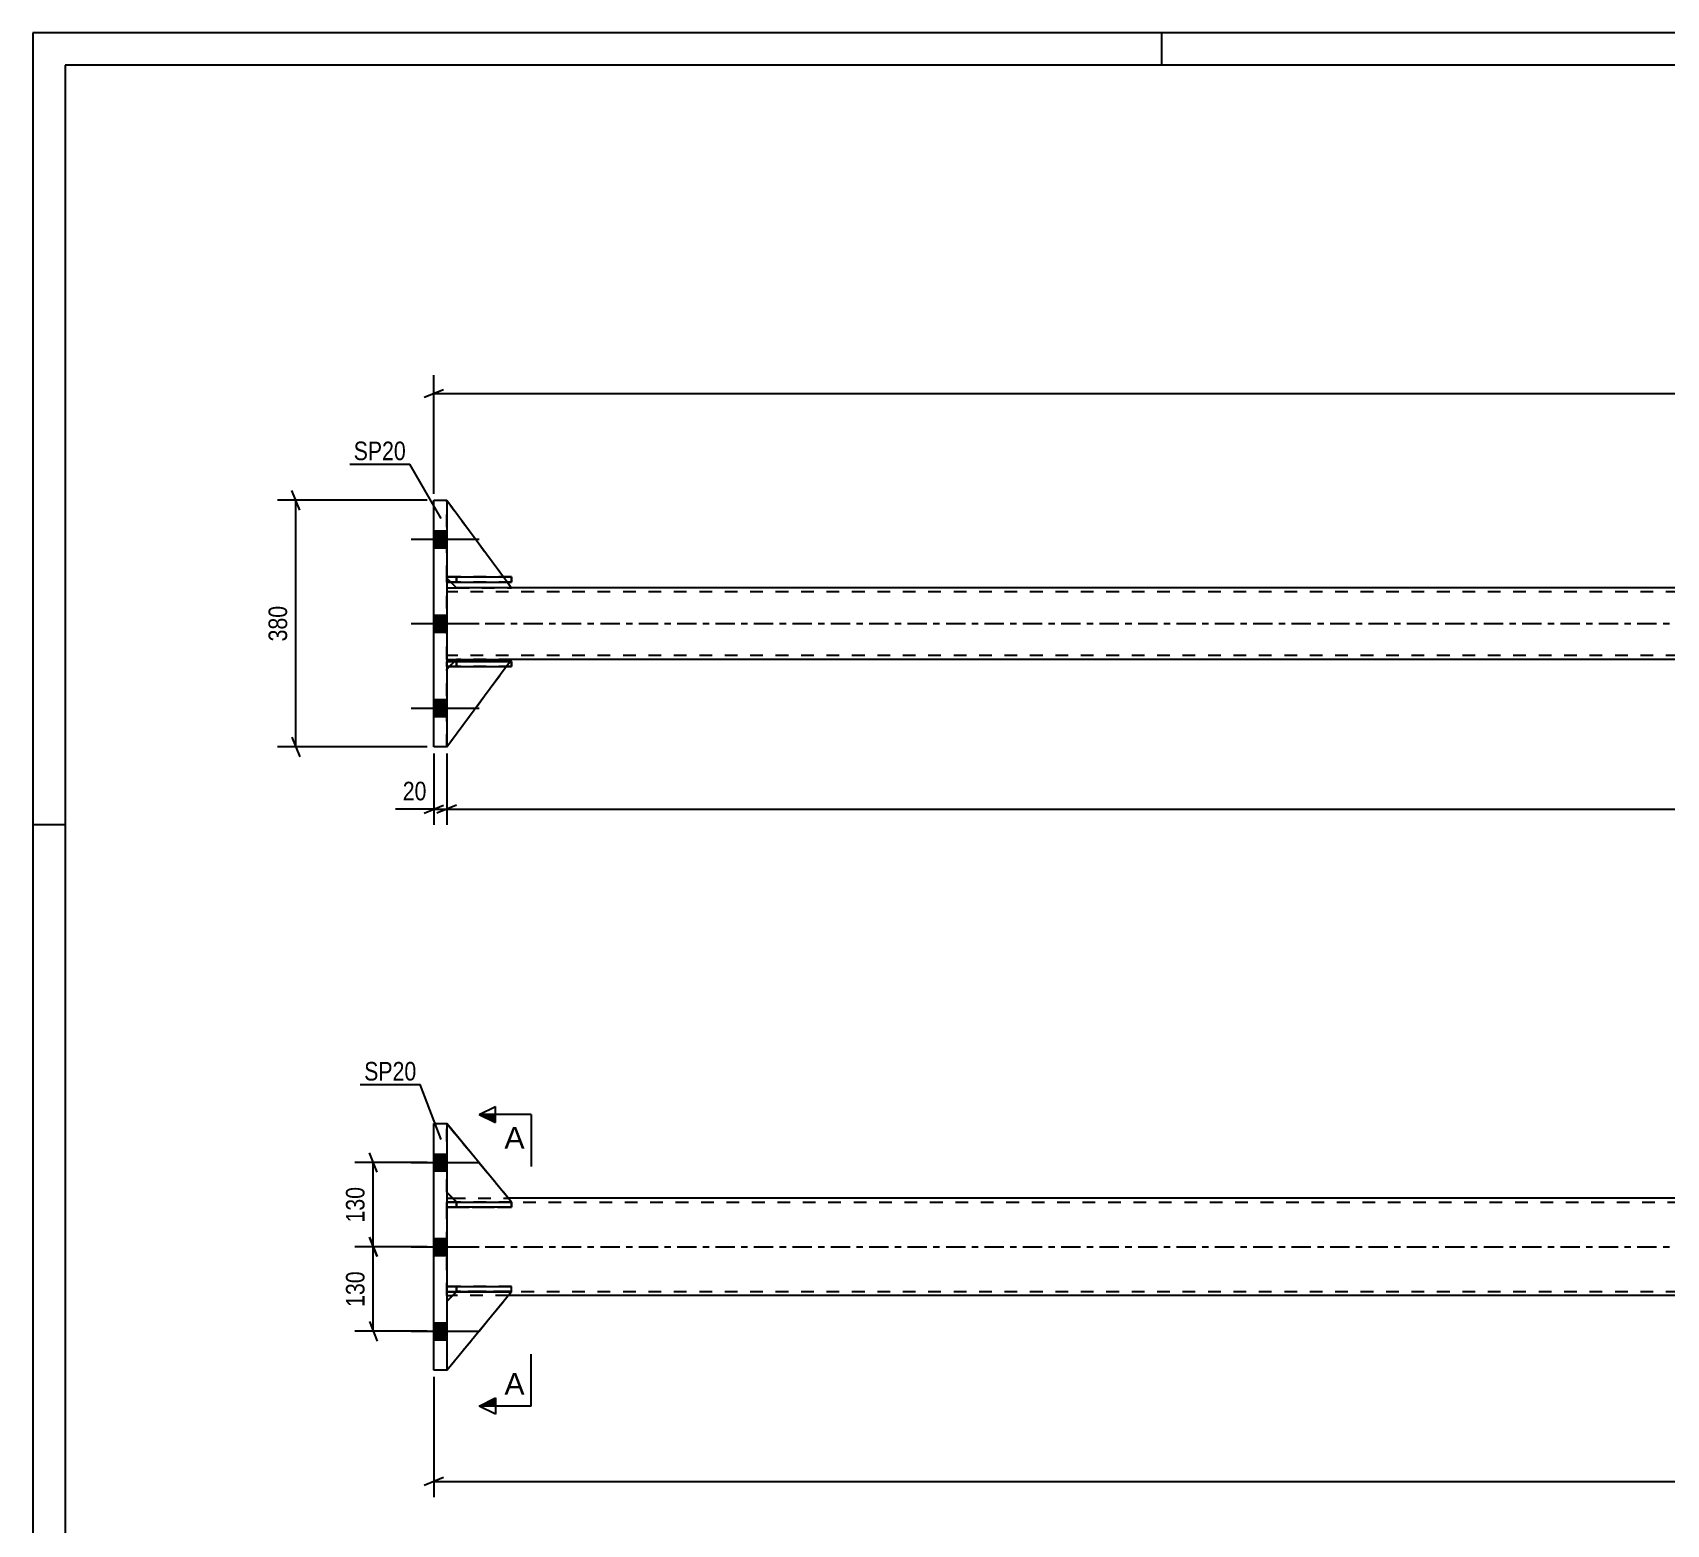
# Model space of a CAD drawing. Header units: millimetres. Extents: x 0 to 594, y 0 to 420.
# Drawn here: x 0 to 251.8, y 190.2 to 420 of the extents above; entities that cross this region are included whole.
import ezdxf

# ---------------------------------------------------------------- set-up
doc = ezdxf.new("R2010")
doc.units = ezdxf.units.MM
doc.linetypes.add('DXK_LINE_DOT2', pattern=[3.9198, 1.9599, -1.9599])
doc.linetypes.add('DXK_LINE_DOT3', pattern=[5.9187, 2.979, -0.9799, 0.9799, -0.9799])
doc.styles.add('Arial', font='ARIAL.TTF', dxfattribs={"height": 0.2})
doc.styles.add('Arial Narrow', font='ARIALN.TTF', dxfattribs={"height": 0.2})

# ---------------------------------------------------------------- blocks, each defined once
blk = doc.blocks.new('Unknown-580441563-1163')
at = {"color": 5, "linetype": 'Continuous'}
for p, q in [((594, 420), (0, 420)), ((0, 420), (0, 0)), ((174, 415), (174, 420)), ((589, 415), (5, 415)), ((5, 415), (5, 5)), ((5, 298), (0, 298))]:
    blk.add_line(p, q, dxfattribs=at)
blk = doc.blocks.new('Part-580441563-1837 - 1812')
at = {"color": 2, "linetype": 'Continuous'}
for p, q in [((63.81, 240.46), (64.72, 240.46)), ((285.01, 240.46), (73.32, 240.46)), ((63.81, 225.46), (64.7, 225.46)), ((285.01, 225.46), (73.31, 225.46))]:
    blk.add_line(p, q, dxfattribs=at)
at = {"color": 7, "linetype": 'DXK_LINE_DOT2'}
for p, q in [((63.81, 225.46), (63.81, 240.46)), ((63.81, 239.86), (285.01, 239.86)), ((64.72, 240.46), (73.32, 240.46)), ((285.01, 226.06), (63.81, 226.06)), ((73.31, 225.46), (64.7, 225.46))]:
    blk.add_line(p, q, dxfattribs=at)
at = {"color": 7, "linetype": 'DXK_LINE_DOT3'}
blk.add_line((63.81, 232.96), (285.01, 232.96), dxfattribs=at)
blk = doc.blocks.new('Part-580441563-1840 - 1812')
at = {"color": 7, "linetype": 'DXK_LINE_DOT2'}
for p, q in [((63.81, 226.06), (63.81, 226.86)), ((65.31, 226.86), (63.81, 226.86)), ((73.81, 226.86), (63.81, 226.86)), ((65.31, 226.06), (65.31, 226.86)), ((65.31, 226.86), (73.81, 226.86)), ((73.81, 226.06), (73.81, 226.86)), ((63.81, 226.06), (73.81, 226.06)), ((73.81, 226.06), (63.81, 226.06))]:
    blk.add_line(p, q, dxfattribs=at)
blk = doc.blocks.new('Part-580441563-1827 - 1812')
at = {"color": 2, "linetype": 'Continuous'}
for p, q in [((73.81, 239.87), (63.81, 251.96)), ((65.31, 239.87), (63.81, 241.37)), ((65.31, 239.87), (65.31, 239.87)), ((65.31, 239.87), (73.81, 239.87)), ((73.81, 239.87), (73.81, 239.87))]:
    blk.add_line(p, q, dxfattribs=at)
at = {"color": 7, "linetype": 'DXK_LINE_DOT2'}
for p, q in [((63.81, 241.37), (63.81, 251.96)), ((63.81, 251.96), (73.81, 239.87)), ((65.31, 239.87), (63.81, 241.37)), ((73.81, 239.87), (65.31, 239.87))]:
    blk.add_line(p, q, dxfattribs=at)
blk = doc.blocks.new('Part-580441563-1843 - 1812')
at = {"color": 7, "linetype": 'DXK_LINE_DOT2'}
for p, q in [((63.81, 239.86), (63.81, 239.06)), ((65.31, 239.86), (63.81, 239.86)), ((73.81, 239.86), (63.81, 239.86)), ((65.31, 239.06), (65.31, 239.86)), ((65.31, 239.86), (73.81, 239.86)), ((73.81, 239.86), (73.81, 239.06)), ((63.81, 239.06), (73.81, 239.06)), ((73.81, 239.06), (63.81, 239.06))]:
    blk.add_line(p, q, dxfattribs=at)
blk = doc.blocks.new('Part-580441563-1846 - 1812')
at = {"color": 2, "linetype": 'Continuous'}
for p, q in [((63.81, 226.86), (73.81, 226.86)), ((63.81, 226.86), (63.81, 226.86)), ((63.81, 226.86), (63.81, 226.06)), ((73.81, 226.06), (73.81, 226.86)), ((63.81, 226.06), (72.99, 226.06)), ((63.81, 226.06), (63.81, 226.06)), ((73.81, 226.06), (73.81, 226.06))]:
    blk.add_line(p, q, dxfattribs=at)
at = {"color": 7, "linetype": 'DXK_LINE_DOT2'}
for p, q in [((63.81, 226.06), (63.81, 226.86)), ((65.31, 226.86), (63.81, 226.86)), ((73.81, 226.86), (65.31, 226.86)), ((65.31, 226.86), (65.31, 226.06)), ((65.31, 226.06), (63.81, 226.06)), ((73.81, 226.06), (65.31, 226.06)), ((72.99, 226.06), (73.81, 226.06)), ((73.81, 226.06), (73.81, 226.06))]:
    blk.add_line(p, q, dxfattribs=at)
blk = doc.blocks.new('Part-580441563-1849 - 1812')
at = {"color": 7, "linetype": 'DXK_LINE_DOT2'}
for p, q in [((65.31, 226.07), (63.81, 224.57)), ((63.81, 213.96), (73.81, 226.07)), ((63.81, 224.57), (65.31, 226.07)), ((63.81, 213.96), (73.81, 226.07)), ((63.81, 224.57), (63.81, 213.96)), ((73.81, 226.07), (65.31, 226.07)), ((65.31, 226.07), (65.31, 226.07)), ((65.31, 226.07), (73.81, 226.07)), ((73.81, 226.07), (73.81, 226.07))]:
    blk.add_line(p, q, dxfattribs=at)
blk = doc.blocks.new('Part-580441563-1852 - 1812')
at = {"color": 2, "linetype": 'Continuous'}
for p, q in [((63.81, 213.96), (73.81, 226.07)), ((63.81, 224.57), (65.3, 226.06)), ((73.81, 226.07), (72.99, 226.07)), ((73.81, 226.07), (73.81, 226.07)), ((63.81, 213.96), (63.81, 213.96))]:
    blk.add_line(p, q, dxfattribs=at)
at = {"color": 7, "linetype": 'DXK_LINE_DOT2'}
for p, q in [((63.81, 224.57), (65.31, 226.07)), ((63.81, 213.96), (73.81, 226.07)), ((63.81, 224.57), (63.81, 213.96)), ((65.3, 226.06), (65.31, 226.07)), ((72.99, 226.07), (65.31, 226.07)), ((65.31, 226.07), (65.31, 226.07)), ((65.31, 226.07), (73.81, 226.07)), ((63.81, 213.96), (63.81, 213.96))]:
    blk.add_line(p, q, dxfattribs=at)
blk = doc.blocks.new('Part-580441563-1855 - 1812')
at = {"color": 7, "linetype": 'DXK_LINE_DOT2'}
for p, q in [((63.81, 241.37), (63.81, 251.96)), ((63.81, 251.96), (73.81, 239.87)), ((73.81, 239.87), (63.81, 251.96)), ((65.31, 239.87), (63.81, 241.37)), ((63.81, 241.37), (65.31, 239.87)), ((73.81, 239.87), (65.31, 239.87)), ((65.31, 239.87), (65.31, 239.87)), ((65.31, 239.87), (73.81, 239.87)), ((73.81, 239.87), (73.81, 239.87))]:
    blk.add_line(p, q, dxfattribs=at)
blk = doc.blocks.new('Bolt-580441563-1868 - 1812')
at = {"linetype": 'Continuous'}
for points in [[(61.81, 247.26), (61.81, 244.66), (63.81, 244.66), (63.81, 247.26)], [(61.81, 247.26), (61.81, 244.66), (63.81, 244.66), (63.81, 247.26)], [(61.81, 247.26), (61.81, 244.66), (63.81, 244.66), (63.81, 247.26)], [(61.81, 234.26), (61.81, 231.66), (63.81, 231.66), (63.81, 234.26)], [(61.81, 234.26), (61.81, 231.66), (63.81, 231.66), (63.81, 234.26)], [(61.81, 221.26), (61.81, 218.66), (63.81, 218.66), (63.81, 221.26)], [(61.81, 221.26), (61.81, 218.66), (63.81, 218.66), (63.81, 221.26)], [(61.81, 221.26), (61.81, 218.66), (63.81, 218.66), (63.81, 221.26)]]:
    blk.add_hatch(color=1, dxfattribs=at).paths.add_polyline_path(points)
at = {"color": 1, "linetype": 'Continuous'}
for p, q in [((61.81, 247.26), (63.81, 247.26)), ((61.81, 247.26), (63.81, 247.26)), ((61.81, 247.26), (63.81, 247.26)), ((58.31, 245.96), (68.81, 245.96)), ((58.31, 245.96), (68.81, 245.96)), ((58.31, 245.96), (68.81, 245.96)), ((61.81, 244.66), (63.81, 244.66)), ((61.81, 244.66), (63.81, 244.66)), ((61.81, 244.66), (63.81, 244.66)), ((61.81, 234.26), (63.81, 234.26)), ((61.81, 234.26), (63.81, 234.26)), ((58.31, 232.96), (68.81, 232.96)), ((58.31, 232.96), (68.81, 232.96)), ((61.81, 231.66), (63.81, 231.66)), ((61.81, 231.66), (63.81, 231.66)), ((58.31, 219.96), (68.81, 219.96)), ((58.31, 219.96), (68.81, 219.96)), ((58.31, 219.96), (68.81, 219.96)), ((61.81, 221.26), (63.81, 221.26)), ((61.81, 221.26), (63.81, 221.26)), ((61.81, 221.26), (63.81, 221.26)), ((61.81, 218.66), (63.81, 218.66)), ((61.81, 218.66), (63.81, 218.66)), ((61.81, 218.66), (63.81, 218.66))]:
    blk.add_line(p, q, dxfattribs=at)
blk = doc.blocks.new('Part-580441563-1875 - 1812')
at = {"color": 2, "linetype": 'Continuous'}
for p, q in [((63.81, 239.86), (73.81, 239.86)), ((63.81, 239.86), (63.81, 239.86)), ((63.81, 239.86), (63.81, 239.06)), ((73.81, 239.06), (73.81, 239.86)), ((73.81, 239.06), (63.81, 239.06)), ((63.81, 239.06), (63.81, 239.06))]:
    blk.add_line(p, q, dxfattribs=at)
at = {"color": 7, "linetype": 'DXK_LINE_DOT2'}
for p, q in [((63.81, 239.06), (63.81, 239.86)), ((65.31, 239.86), (63.81, 239.86)), ((73.81, 239.86), (65.31, 239.86)), ((65.31, 239.86), (65.31, 239.06)), ((65.31, 239.06), (63.81, 239.06)), ((65.31, 239.06), (73.81, 239.06))]:
    blk.add_line(p, q, dxfattribs=at)
blk = doc.blocks.new('Part-580441563-1880 - 1812')
at = {"color": 2, "linetype": 'Continuous'}
for p, q in [((61.81, 213.96), (61.81, 251.96)), ((61.81, 251.96), (63.81, 251.96)), ((63.81, 251.96), (63.81, 213.96)), ((63.81, 213.96), (61.81, 213.96))]:
    blk.add_line(p, q, dxfattribs=at)
blk = doc.blocks.new('Part-580441563-1666 - 1650')
at = {"color": 2, "linetype": 'Continuous'}
for p, q in [((63.81, 336.16), (63.81, 336.16)), ((63.81, 336.16), (73.81, 336.16)), ((63.81, 336.16), (63.81, 335.36)), ((63.81, 335.36), (73.81, 335.36)), ((73.81, 336.16), (73.81, 335.36))]:
    blk.add_line(p, q, dxfattribs=at)
at = {"color": 7, "linetype": 'DXK_LINE_DOT2'}
for p, q in [((65.31, 336.16), (63.81, 336.16)), ((63.81, 336.16), (63.81, 336.16)), ((63.81, 335.36), (65.31, 335.36)), ((63.81, 335.36), (63.81, 335.36)), ((73.81, 336.16), (65.31, 336.16)), ((65.31, 336.16), (65.31, 335.36)), ((65.31, 335.36), (73.81, 335.36))]:
    blk.add_line(p, q, dxfattribs=at)
blk = doc.blocks.new('Part-580441563-1669 - 1650')
at = {"color": 7, "linetype": 'DXK_LINE_DOT2'}
for p, q in [((63.81, 322.36), (63.81, 323.16)), ((63.81, 323.16), (65.31, 323.16)), ((73.58, 323.16), (63.81, 323.16)), ((65.31, 322.36), (63.81, 322.36)), ((63.81, 322.36), (63.81, 322.36)), ((63.81, 322.36), (73.81, 322.36)), ((65.31, 322.36), (65.31, 323.16)), ((65.31, 323.16), (73.81, 323.16)), ((73.81, 322.36), (65.31, 322.36)), ((73.81, 322.36), (73.81, 323.16))]:
    blk.add_line(p, q, dxfattribs=at)
blk = doc.blocks.new('Part-580441563-1672 - 1650')
at = {"color": 7, "linetype": 'DXK_LINE_DOT2'}
for p, q in [((63.81, 335.36), (63.81, 336.16)), ((63.81, 336.16), (65.31, 336.16)), ((63.81, 336.16), (73.81, 336.16)), ((65.31, 335.36), (63.81, 335.36)), ((63.81, 335.36), (63.81, 335.36)), ((63.81, 335.36), (73.81, 335.36)), ((65.31, 335.36), (65.31, 336.16)), ((65.31, 336.16), (73.81, 336.16)), ((73.81, 335.36), (65.31, 335.36)), ((73.81, 335.36), (73.81, 336.16))]:
    blk.add_line(p, q, dxfattribs=at)
blk = doc.blocks.new('Part-580441563-1675 - 1650')
at = {"color": 7, "linetype": 'DXK_LINE_DOT2'}
for p, q in [((63.81, 309.97), (73.81, 323.47)), ((65.31, 323.47), (63.81, 321.97)), ((65.31, 323.47), (63.81, 321.97)), ((73.81, 323.47), (65.31, 323.47)), ((65.31, 323.47), (65.31, 323.47)), ((73.81, 323.47), (65.31, 323.47)), ((63.81, 321.97), (63.81, 321.97)), ((63.81, 321.97), (63.81, 309.97))]:
    blk.add_line(p, q, dxfattribs=at)
blk = doc.blocks.new('Part-580441563-1678 - 1650')
at = {"color": 2, "linetype": 'Continuous'}
for p, q in [((63.81, 347.97), (72.57, 336.16)), ((64.43, 335.36), (65.31, 334.47)), ((73.16, 335.36), (73.81, 334.47)), ((73.81, 334.47), (65.31, 334.47))]:
    blk.add_line(p, q, dxfattribs=at)
at = {"color": 7, "linetype": 'DXK_LINE_DOT2'}
for p, q in [((63.81, 347.97), (63.81, 347.97)), ((63.81, 335.97), (63.81, 347.97)), ((63.81, 347.97), (63.81, 347.97)), ((64.43, 335.36), (63.81, 335.97)), ((72.57, 336.16), (73.16, 335.36))]:
    blk.add_line(p, q, dxfattribs=at)
blk = doc.blocks.new('Part-580441563-1681 - 1650')
at = {"color": 7, "linetype": 'DXK_LINE_DOT2'}
for p, q in [((63.81, 347.97), (73.81, 334.47)), ((63.81, 335.97), (63.81, 347.97)), ((65.31, 334.47), (63.81, 335.97)), ((73.81, 334.47), (65.31, 334.47))]:
    blk.add_line(p, q, dxfattribs=at)
blk = doc.blocks.new('Part-580441563-1686 - 1650')
at = {"color": 2, "linetype": 'Continuous'}
for p, q in [((63.81, 334.47), (65.31, 334.47)), ((285.01, 334.47), (73.81, 334.47)), ((63.81, 323.47), (65.31, 323.47)), ((285.01, 323.47), (73.81, 323.47))]:
    blk.add_line(p, q, dxfattribs=at)
at = {"color": 7, "linetype": 'DXK_LINE_DOT2'}
for p, q in [((63.81, 323.47), (63.81, 334.47)), ((285.01, 333.87), (63.81, 333.87)), ((65.31, 334.47), (73.81, 334.47)), ((285.01, 324.07), (63.81, 324.07)), ((73.81, 323.47), (65.31, 323.47))]:
    blk.add_line(p, q, dxfattribs=at)
at = {"color": 7, "linetype": 'DXK_LINE_DOT3'}
blk.add_line((63.81, 328.97), (285.01, 328.97), dxfattribs=at)
blk = doc.blocks.new('Part-580441563-1697 - 1650')
at = {"color": 2, "linetype": 'Continuous'}
for p, q in [((61.81, 347.97), (63.81, 347.97)), ((61.81, 309.97), (61.81, 347.97)), ((63.81, 347.97), (63.81, 309.97)), ((63.81, 309.97), (61.81, 309.97))]:
    blk.add_line(p, q, dxfattribs=at)
blk = doc.blocks.new('Part-580441563-1698 - 1650')
at = {"color": 7, "linetype": 'DXK_LINE_DOT2'}
for p, q in [((65.31, 323.47), (63.81, 321.97)), ((64.2, 322.36), (65, 323.16)), ((65.31, 323.47), (73.81, 323.47)), ((72.99, 322.36), (73.58, 323.16)), ((73.58, 323.16), (73.58, 323.16)), ((63.81, 321.97), (63.81, 321.97)), ((63.81, 309.97), (63.81, 321.97)), ((63.81, 309.97), (63.81, 309.97)), ((63.81, 309.97), (63.81, 309.97))]:
    blk.add_line(p, q, dxfattribs=at)
at = {"color": 2, "linetype": 'Continuous'}
for p, q in [((63.81, 321.97), (64.2, 322.36)), ((63.81, 309.97), (72.99, 322.36)), ((65, 323.16), (65.31, 323.47)), ((65.31, 323.47), (73.81, 323.47)), ((65.31, 323.47), (65.31, 323.47)), ((73.58, 323.16), (73.81, 323.47))]:
    blk.add_line(p, q, dxfattribs=at)
blk = doc.blocks.new('Bolt-580441563-1701 - 1650')
at = {"linetype": 'Continuous'}
for points in [[(63.81, 340.67), (63.81, 343.27), (61.81, 343.27), (61.81, 340.67)], [(63.81, 340.67), (63.81, 343.27), (61.81, 343.27), (61.81, 340.67)], [(63.81, 340.67), (63.81, 343.27), (61.81, 343.27), (61.81, 340.67)], [(63.81, 327.67), (63.81, 330.27), (61.81, 330.27), (61.81, 327.67)], [(63.81, 327.67), (63.81, 330.27), (61.81, 330.27), (61.81, 327.67)], [(63.81, 314.67), (63.81, 317.27), (61.81, 317.27), (61.81, 314.67)], [(63.81, 314.67), (63.81, 317.27), (61.81, 317.27), (61.81, 314.67)], [(63.81, 314.67), (63.81, 317.27), (61.81, 317.27), (61.81, 314.67)]]:
    blk.add_hatch(color=1, dxfattribs=at).paths.add_polyline_path(points)
at = {"color": 1, "linetype": 'Continuous'}
for p, q in [((61.81, 343.27), (63.81, 343.27)), ((61.81, 343.27), (63.81, 343.27)), ((61.81, 343.27), (63.81, 343.27)), ((58.31, 341.97), (68.81, 341.97)), ((58.31, 341.97), (68.81, 341.97)), ((58.31, 341.97), (68.81, 341.97)), ((61.81, 340.67), (63.81, 340.67)), ((61.81, 340.67), (63.81, 340.67)), ((61.81, 340.67), (63.81, 340.67)), ((61.81, 330.27), (63.81, 330.27)), ((61.81, 330.27), (63.81, 330.27)), ((58.31, 328.97), (68.81, 328.97)), ((58.31, 328.97), (68.81, 328.97)), ((61.81, 327.67), (63.81, 327.67)), ((61.81, 327.67), (63.81, 327.67)), ((61.81, 317.27), (63.81, 317.27)), ((61.81, 317.27), (63.81, 317.27)), ((61.81, 317.27), (63.81, 317.27)), ((58.31, 315.97), (68.81, 315.97)), ((58.31, 315.97), (68.81, 315.97)), ((58.31, 315.97), (68.81, 315.97)), ((61.81, 314.67), (63.81, 314.67)), ((61.81, 314.67), (63.81, 314.67)), ((61.81, 314.67), (63.81, 314.67))]:
    blk.add_line(p, q, dxfattribs=at)
blk = doc.blocks.new('Part-580441563-1714 - 1650')
at = {"color": 2, "linetype": 'Continuous'}
for p, q in [((63.81, 323.16), (63.81, 323.16)), ((63.81, 323.16), (73.81, 323.16)), ((63.81, 322.36), (63.81, 323.16)), ((63.81, 322.36), (73.81, 322.36)), ((73.81, 323.16), (73.81, 322.36))]:
    blk.add_line(p, q, dxfattribs=at)
at = {"color": 7, "linetype": 'DXK_LINE_DOT2'}
for p, q in [((65.31, 323.16), (63.81, 323.16)), ((63.81, 323.16), (63.81, 323.16)), ((63.81, 322.36), (63.81, 322.36)), ((63.81, 322.36), (65.31, 322.36)), ((63.81, 322.36), (63.81, 322.36)), ((73.81, 323.16), (65.31, 323.16)), ((65.31, 323.16), (65.31, 322.36)), ((65.31, 322.36), (73.81, 322.36))]:
    blk.add_line(p, q, dxfattribs=at)
blk = doc.blocks.new('StraightDimension-580441563-1897 - 1812')
at = {"color": 7, "linetype": 'Continuous'}
for p, q in [((61.81, 212.96), (61.81, 194.43)), ((63.31, 197.43), (60.31, 196.23)), ((61.81, 196.83), (508.31, 196.83))]:
    blk.add_line(p, q, dxfattribs=at)
blk = doc.blocks.new('StraightDimension-580441563-1908 - 1812')
at = {"color": 7, "linetype": 'Continuous'}
for p, q in [((53.09, 231.46), (51.89, 234.46)), ((60.81, 232.96), (49.64, 232.96)), ((52.49, 219.96), (52.49, 232.96)), ((60.81, 219.96), (49.64, 219.96)), ((51.89, 221.46), (53.09, 218.46))]:
    blk.add_line(p, q, dxfattribs=at)
at = {"color": 0}
blk.add_wipeout([(51.74, 229.8), (47.54, 229.8), (47.54, 223.12), (51.74, 223.12)], dxfattribs=at)
at = {"color": 3, "style": 'Arial Narrow'}
blk.add_text('130', height=2.863, rotation=90.0002, dxfattribs=at).set_placement((51.14, 223.72))
blk = doc.blocks.new('StraightDimension-580441563-1921 - 1812')
at = {"color": 7, "linetype": 'Continuous'}
for p, q in [((53.09, 244.46), (51.89, 247.46)), ((60.81, 245.96), (49.64, 245.96)), ((52.49, 232.96), (52.49, 245.96)), ((51.89, 234.46), (53.09, 231.46)), ((60.81, 232.96), (49.64, 232.96))]:
    blk.add_line(p, q, dxfattribs=at)
at = {"color": 0}
blk.add_wipeout([(51.74, 242.8), (47.54, 242.8), (47.54, 236.12), (51.74, 236.12)], dxfattribs=at)
at = {"color": 3, "style": 'Arial Narrow'}
blk.add_text('130', height=2.863, rotation=90.0002, dxfattribs=at).set_placement((51.14, 236.72))
blk = doc.blocks.new('StraightDimension-580441563-1736 - 1650')
at = {"color": 7, "linetype": 'Continuous'}
for p, q in [((61.81, 348.97), (61.81, 367.26)), ((63.31, 365.01), (60.31, 363.81)), ((61.81, 364.41), (508.31, 364.41))]:
    blk.add_line(p, q, dxfattribs=at)
blk = doc.blocks.new('StraightDimension-580441563-1789 - 1650')
at = {"color": 7, "linetype": 'Continuous'}
for p, q in [((61.81, 308.97), (61.81, 298)), ((63.81, 308.97), (63.81, 298)), ((60.31, 299.8), (63.31, 301)), ((61.81, 300.4), (63.81, 300.4)), ((65.31, 301), (62.31, 299.8))]:
    blk.add_line(p, q, dxfattribs=at)
at = {"color": 0}
blk.add_wipeout([(61.29, 301.15), (61.29, 305.35), (56.43, 305.35), (56.43, 301.15)], dxfattribs=at)
at = {"color": 7, "linetype": 'Continuous'}
blk.add_line((61.81, 300.4), (55.91, 300.4), dxfattribs=at)
blk.add_line((61.81, 300.4), (55.91, 300.4), dxfattribs=at)
at = {"color": 3, "style": 'Arial Narrow'}
blk.add_text('20', height=2.863, dxfattribs=at).set_placement((57.03, 301.75))
blk = doc.blocks.new('StraightDimension-580441563-1725 - 1650')
at = {"color": 7, "linetype": 'Continuous'}
for p, q in [((60.81, 347.97), (37.71, 347.97)), ((41.16, 346.47), (39.96, 349.47)), ((40.56, 309.97), (40.56, 347.97)), ((60.81, 309.97), (37.71, 309.97)), ((39.96, 311.47), (41.16, 308.47))]:
    blk.add_line(p, q, dxfattribs=at)
at = {"color": 0}
blk.add_wipeout([(39.81, 332.32), (35.61, 332.32), (35.61, 325.63), (39.81, 325.63)], dxfattribs=at)
at = {"color": 3, "style": 'Arial Narrow'}
blk.add_text('380', height=2.863, rotation=90.0002, dxfattribs=at).set_placement((39.21, 326.23))
blk = doc.blocks.new('StraightDimension-580441563-1767 - 1650')
at = {"color": 7, "linetype": 'Continuous'}
for p, q in [((63.81, 308.97), (63.81, 298)), ((65.31, 301), (62.31, 299.8)), ((63.81, 300.4), (506.31, 300.4))]:
    blk.add_line(p, q, dxfattribs=at)
blk = doc.blocks.new('Mark-580441563-1876 - 1812')
at = {"color": 0}
blk.add_wipeout([(59.13, 258.59), (59.13, 261.59), (51.09, 261.59), (51.09, 258.59)], dxfattribs=at)
blk.add_wipeout([(59.13, 258.59), (59.13, 261.59), (51.09, 261.59), (51.09, 258.59)], dxfattribs=at)
at = {"color": 30, "linetype": 'Continuous'}
for p in [(50.49, 257.99), (62.95, 249.51)]:
    blk.add_line(p, (59.73, 257.99), dxfattribs=at)
at = {"color": 3, "style": 'Arial Narrow'}
blk.add_text('SP20', height=2.863, dxfattribs=at).set_placement((51.09, 258.59))
blk = doc.blocks.new('SectionMark-580441563-2012 - 1812')
at = {"linetype": 'Continuous'}
for points in [[(71.31, 253.36), (71.31, 252.11), (68.81, 253.36)], [(71.31, 209.69), (71.31, 208.44), (68.81, 208.44)]]:
    blk.add_hatch(color=6, dxfattribs=at).paths.add_polyline_path(points)
at = {"color": 6, "linetype": 'Continuous'}
for p, q in [((68.81, 253.36), (71.31, 254.61)), ((71.31, 252.11), (71.31, 254.61)), ((76.81, 253.36), (68.81, 253.36)), ((68.81, 253.36), (71.31, 252.11)), ((68.81, 208.44), (71.31, 209.69)), ((71.31, 209.69), (71.31, 207.19)), ((76.81, 208.44), (68.81, 208.44)), ((71.31, 207.19), (68.81, 208.44))]:
    blk.add_line(p, q, dxfattribs=at)
at = {"color": 0, "linetype": 'Continuous'}
for points in [[(75.81, 248.11), (75.81, 251.61), (72.7, 251.61), (72.7, 248.11)], [(75.81, 210.19), (75.81, 213.69), (72.7, 213.69), (72.7, 210.19)]]:
    blk.add_wipeout(points, dxfattribs=at)
at = {"color": 6, "linetype": 'Continuous'}
for p, q in [((76.81, 253.36), (76.81, 245.36)), ((76.81, 208.44), (76.81, 216.44))]:
    blk.add_line(p, q, dxfattribs=at)
at = {"color": 3, "linetype": 'Continuous', "style": 'Arial'}
for p in [(72.7, 248.11), (72.7, 210.19)]:
    blk.add_text('A', height=3.34, dxfattribs=at).set_placement(p)
blk = doc.blocks.new('Mark-580441563-1693 - 1650')
at = {"color": 0}
blk.add_wipeout([(57.51, 354.15), (57.51, 357.15), (49.47, 357.15), (49.47, 354.15)], dxfattribs=at)
blk.add_wipeout([(57.51, 354.15), (57.51, 357.15), (49.47, 357.15), (49.47, 354.15)], dxfattribs=at)
at = {"color": 30, "linetype": 'Continuous'}
for p in [(48.87, 353.55), (62.95, 345.19)]:
    blk.add_line(p, (58.11, 353.55), dxfattribs=at)
at = {"color": 3, "style": 'Arial Narrow'}
blk.add_text('SP20', height=2.863, dxfattribs=at).set_placement((49.47, 354.15))

msp = doc.modelspace()

# ---------------------------------------------------------------- block references
for name in ['Unknown-580441563-1163', 'Part-580441563-1697 - 1650', 'Part-580441563-1678 - 1650', 'Part-580441563-1681 - 1650', 'Bolt-580441563-1701 - 1650', 'Part-580441563-1666 - 1650', 'Part-580441563-1672 - 1650', 'Part-580441563-1686 - 1650', 'Part-580441563-1675 - 1650', 'Part-580441563-1698 - 1650', 'Part-580441563-1669 - 1650', 'Part-580441563-1714 - 1650', 'Part-580441563-1880 - 1812', 'Part-580441563-1827 - 1812', 'Part-580441563-1855 - 1812', 'Bolt-580441563-1868 - 1812', 'Part-580441563-1837 - 1812', 'Part-580441563-1843 - 1812', 'Part-580441563-1875 - 1812', 'Part-580441563-1840 - 1812', 'Part-580441563-1846 - 1812', 'Part-580441563-1849 - 1812', 'Part-580441563-1852 - 1812']:
    msp.add_blockref(name, (0, 0))

# ---------------------------------------------------------------- next in the draw order: block references
for name in ['StraightDimension-580441563-1736 - 1650', 'StraightDimension-580441563-1789 - 1650', 'Mark-580441563-1876 - 1812', 'StraightDimension-580441563-1908 - 1812', 'StraightDimension-580441563-1897 - 1812']:
    msp.add_blockref(name, (0, 0))

# ---------------------------------------------------------------- next in the draw order: block references
for name in ['StraightDimension-580441563-1725 - 1650', 'StraightDimension-580441563-1767 - 1650', 'SectionMark-580441563-2012 - 1812', 'StraightDimension-580441563-1921 - 1812']:
    msp.add_blockref(name, (0, 0))

# ---------------------------------------------------------------- next in the draw order: block references
msp.add_blockref('Mark-580441563-1693 - 1650', (0, 0))

doc.saveas('drawing.dxf')
